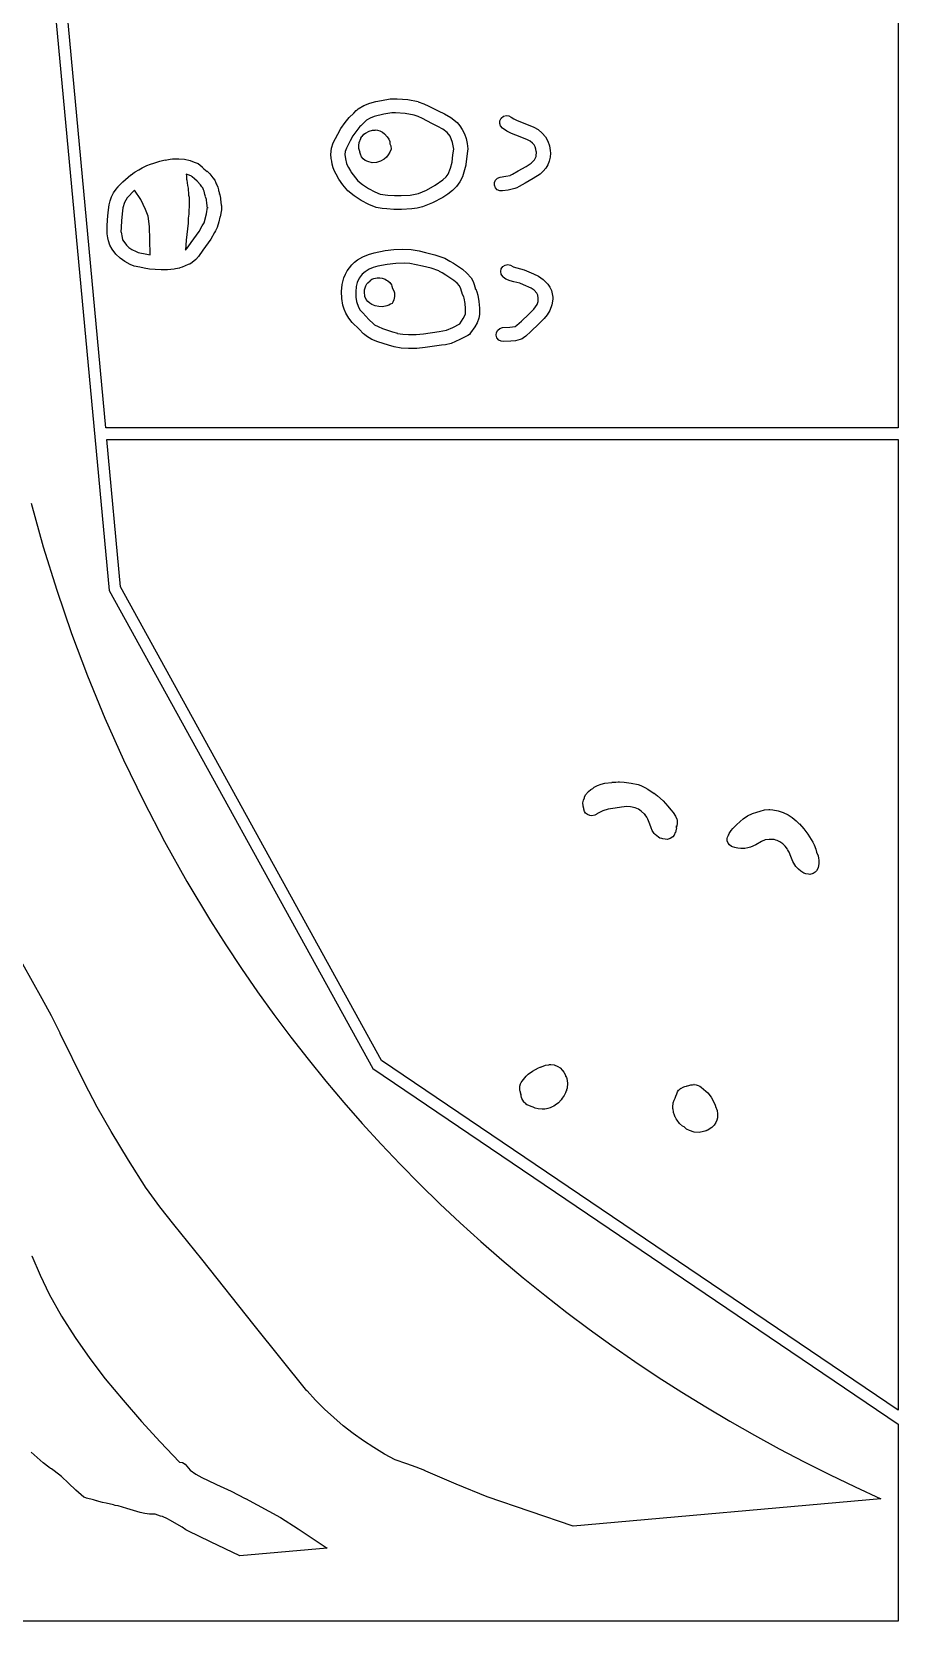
# Model space of a CAD drawing. Extents: x -67 to 553, y 0 to 8091.
# Drawn here: x 218 to 514, y 1514 to 2059 of the extents above; entities that cross this region are included whole.
import ezdxf

# ---------------------------------------------------------------- set-up
doc = ezdxf.new("R2010")
doc.units = 0

msp = doc.modelspace()

# ---------------------------------------------------------------- linework, layer by layer
at = {"layer": 'Calque_1'}
for p, q in [((514.321, 2356.37), (514.321, 1923.17)), ((221.2818, 2112.731), (244.0943, 1867.491)), ((242.934, 1923.17), (225.3449, 2112.252)), ((327.839, 2031.09), (328.701514, 2031.924601)), ((328.702, 2031.92), (329.028601, 2032.227393)), ((329.028, 2032.23), (329.384605, 2032.5339)), ((329.385, 2032.53), (331.370763, 2033.71542)), ((331.370763, 2033.71542), (333.422241, 2034.508196)), ((333.422241, 2034.508196), (335.439597, 2035.028874)), ((335.439597, 2035.028874), (337.32299, 2035.398)), ((337.323, 2035.4), (340.37139, 2035.897681)), ((340.371, 2035.9), (342.7037, 2036.008505)), ((342.704, 2036.01), (342.704, 2036.01)), ((342.705, 2036.01), (346.413632, 2035.739295)), ((346.413632, 2035.739295), (349.90658, 2034.98839)), ((349.906, 2034.98), (351.829815, 2034.283134)), ((351.829815, 2034.283134), (353.605705, 2033.466373)), ((353.605705, 2033.466373), (356.81098, 2031.80551)), ((356.811, 2031.81), (358.907195, 2030.77544)), ((323.497, 2025.8), (324.909685, 2027.788157)), ((324.909685, 2027.788157), (326.3283, 2029.55589)), ((326.328, 2029.56), (327.83898, 2031.08651)), ((329.96, 2026.42), (327.55859, 2023.245)), ((330.001617, 2026.44823), (329.9604, 2026.41591)), ((330.293885, 2026.744603), (330.001617, 2026.44823)), ((331.195, 2027.65), (330.293885, 2026.744603)), ((332.013, 2028.45), (331.194512, 2027.657812)), ((332.28, 2028.7), (332.0133, 2028.44989)), ((333.460318, 2029.364006), (332.28029, 2028.6946)), ((334.895891, 2029.899348), (333.460318, 2029.364006)), ((338.206, 2030.68), (334.895891, 2029.899348)), ((340.866, 2031.12), (338.20522, 2030.678702)), ((342.154, 2031.18), (340.8662, 2031.119014)), ((345.506805, 2030.969916), (342.15431, 2031.182188)), ((348.511, 2030.39), (345.506805, 2030.969916)), ((349.963862, 2029.857754), (348.5109, 2030.3943)), ((351.463675, 2029.159676), (349.963862, 2029.857754)), ((354.662, 2027.52), (351.463675, 2029.159676)), ((356.646827, 2026.510362), (354.6618, 2027.51851)), ((358.387655, 2025.504714), (356.646827, 2026.510362)), ((358.907195, 2030.77544), (361.12808, 2029.501934)), ((361.12808, 2029.501934), (363.241452, 2027.797416)), ((363.241452, 2027.797416), (364.185258, 2026.723507)), ((364.185258, 2026.723507), (365.01511, 2025.46982)), ((377.879934, 2027.531911), (377.947439, 2028.44956)), ((378.16144, 2026.655904), (377.879934, 2027.531911)), ((377.947439, 2028.44956), (378.376913, 2029.30039)), ((378.779, 2025.93), (378.16144, 2026.655904)), ((378.377, 2029.3), (379.206548, 2029.971535)), ((379.206548, 2029.971535), (380.20889, 2030.215695)), ((380.208, 2030.21), (380.208265, 2030.209815)), ((380.209, 2030.21), (381.008997, 2030.092088)), ((381.008997, 2030.092088), (381.74742, 2029.696286)), ((381.747, 2029.7), (382.681057, 2029.087194)), ((382.681057, 2029.087194), (383.803633, 2028.533688)), ((383.803633, 2028.533688), (386.47798, 2027.49142)), ((386.478, 2027.49), (389.487581, 2026.265776)), ((320.862998, 2020.83361), (322.4171, 2023.82048)), ((322.417, 2023.82), (323.49711, 2025.79871)), ((326.63, 2021.52), (325.33239, 2019.001739)), ((327.559, 2023.24), (326.629917, 2021.5187)), ((329.570671, 2019.904322), (329.726503, 2021.04321)), ((329.726, 2021.04), (330.313083, 2022.4084)), ((330.313, 2022.41), (330.328362, 2022.485135)), ((330.328362, 2022.485135), (330.690692, 2023.056403)), ((330.691, 2023.06), (331.360375, 2023.824767)), ((331.360375, 2023.824767), (331.92041, 2024.21808)), ((331.92, 2024.22), (333.1923, 2024.927998)), ((333.193, 2024.92), (334.255462, 2025.204509)), ((334.255462, 2025.204509), (335.12459, 2025.269805)), ((335.124, 2025.27), (335.213, 2025.27)), ((335.213, 2025.27), (335.20956, 2025.272646)), ((335.21, 2025.28), (335.987219, 2025.211659)), ((335.987219, 2025.211659), (336.849798, 2024.983541)), ((336.849798, 2024.983541), (337.69968, 2024.583625)), ((337.69968, 2024.583625), (338.43881, 2023.99989)), ((338.439, 2024), (339.315881, 2022.9319)), ((339.316, 2022.93), (339.881917, 2022.181204)), ((339.882, 2022.18), (340.177513, 2021.385156)), ((340.177513, 2021.385156), (340.247283, 2020.78988)), ((359.808855, 2024.403836), (358.387655, 2025.504714)), ((360.835, 2023.11), (359.808855, 2024.403836)), ((361.718209, 2020.968945), (360.8354, 2023.11318)), ((362.085, 2018.76), (361.718209, 2020.968945)), ((365.015, 2025.47), (365.767298, 2023.939917)), ((365.767298, 2023.939917), (366.348499, 2022.304401)), ((366.348499, 2022.304401), (366.73037, 2020.594285)), ((380.295415, 2024.904622), (378.77871, 2025.92499)), ((381.845232, 2024.125204), (380.295415, 2024.904622)), ((384.832, 2022.98), (381.845232, 2024.125204)), ((387.324192, 2021.95048), (384.8321, 2022.9799)), ((388.295964, 2021.403531), (387.324192, 2021.95048)), ((389.05, 2020.81), (388.295964, 2021.403531)), ((389.487581, 2026.265776), (390.989139, 2025.397079)), ((390.989139, 2025.397079), (392.40738, 2024.24161)), ((392.407, 2024.24), (393.511375, 2022.942171)), ((393.511375, 2022.942171), (394.353319, 2021.482046)), ((394.353319, 2021.482046), (394.916508, 2019.896599)), ((265.841, 2015.36), (267.29002, 2015.430009)), ((267.29, 2015.43), (267.94479, 2015.43)), ((267.941, 2015.43), (269.93051, 2015.276992)), ((267.945, 2015.43), (267.941296, 2015.432646)), ((320.122235, 2015.556691), (320.008789, 2016.93389)), ((320.009, 2016.93), (320.259652, 2019.013361)), ((320.307, 2014.58), (320.122235, 2015.556691)), ((320.259652, 2019.013361), (320.862998, 2020.83361)), ((324.809, 2016.9), (325.040007, 2015.37859)), ((324.951174, 2017.923759), (324.80938, 2016.89861)), ((325.33239, 2019.001739), (324.951174, 2017.923759)), ((329.650482, 2018.918217), (329.570671, 2019.904322)), ((330.019, 2017.54), (329.650482, 2018.918217)), ((329.991513, 2017.544715), (329.987148, 2017.618058)), ((329.987148, 2017.618058), (330.018722, 2017.538802)), ((330.168, 2016.96), (329.991513, 2017.544715)), ((330.572594, 2016.125532), (330.16799, 2016.95748)), ((331.127527, 2015.41947), (330.572594, 2016.125532)), ((331.826195, 2014.850543), (331.127527, 2015.41947)), ((339.122119, 2016.008315), (338.29372, 2015.28031)), ((339.680245, 2016.708764), (339.122119, 2016.008315)), ((340.26, 2017.69), (339.680245, 2016.708764)), ((340.247, 2020.79), (340.247, 2020.689697)), ((340.247, 2020.69), (340.26314, 2020.566519)), ((340.653, 2018.75), (340.260782, 2017.69691)), ((340.263, 2020.57), (340.263, 2020.53)), ((340.263, 2020.53), (340.512608, 2019.861293)), ((340.512, 2019.86), (340.642201, 2018.7433)), ((340.643, 2018.75), (340.653, 2018.75)), ((361.535, 2014.3), (361.784608, 2016.73649)), ((361.785, 2016.73), (362.085302, 2018.7511)), ((366.55, 2016.16), (366.290603, 2013.61699)), ((366.749567, 2017.205242), (366.550594, 2016.16321)), ((366.73037, 2020.594285), (366.88468, 2018.8404)), ((366.885, 2018.84), (366.749567, 2017.205242)), ((366.885, 2018.84), (366.885, 2018.84)), ((389.623792, 2020.159706), (389.04941, 2020.81039)), ((390.025129, 2019.486775), (389.623792, 2020.159706)), ((389.744, 2015.01), (390.29379, 2016.160844)), ((390.275005, 2018.748054), (390.025129, 2019.486775)), ((390.395, 2017.9), (390.275005, 2018.748054)), ((390.29379, 2016.160844), (390.395589, 2017.9039)), ((395.100132, 2015.928829), (394.798304, 2014.580039)), ((394.916508, 2019.896599), (395.18462, 2018.2228)), ((395.211, 2017.37), (395.100132, 2015.928829)), ((395.185, 2018.22), (395.209871, 2017.361111)), ((395.21, 2017.37), (395.21, 2017.37)), ((251.603, 2009.94), (252.6459, 2010.680012)), ((252.646, 2010.68), (253.0129, 2010.941487)), ((253.013, 2010.94), (254.2144, 2011.567908)), ((254.215, 2011.57), (255.405774, 2012.291074)), ((255.405774, 2012.291074), (257.0035, 2013.11919)), ((257.003, 2013.12), (258.3063, 2013.561298)), ((258.306, 2013.56), (259.3467, 2013.8902)), ((259.347, 2013.89), (261.5107, 2014.625408)), ((261.511, 2014.63), (263.2298, 2014.996395)), ((263.23, 2014.99), (263.851699, 2015.0975)), ((263.851, 2015.1), (265.04679, 2015.274096)), ((265.047, 2015.27), (265.840696, 2015.358)), ((269.93, 2015.28), (271.821324, 2014.770761)), ((270.472, 2010.14), (270.472, 2010.137354)), ((271.465, 2009.75), (270.472285, 2010.145419)), ((270.473, 2010.14), (270.561979, 2009.404592)), ((271.821324, 2014.770761), (273.18659, 2014.20511)), ((273.187, 2014.21), (273.90573, 2014.022166)), ((273.90573, 2014.022166), (274.555061, 2013.739317)), ((274.555061, 2013.739317), (275.3233, 2013.230805)), ((275.323, 2013.23), (275.959295, 2012.637284)), ((275.959295, 2012.637284), (276.003613, 2012.508614)), ((276.004, 2012.51), (276.553883, 2012.018484)), ((276.554, 2012.01), (277.66401, 2011.107216)), ((277.664, 2011.11), (278.580304, 2010.197406)), ((278.580304, 2010.197406), (279.61059, 2008.9102)), ((320.470334, 2013.557264), (320.307496, 2014.57632)), ((320.787, 2012.27), (320.470334, 2013.557264)), ((321.259, 2011.22), (320.786111, 2012.27259)), ((321.852, 2010.11), (321.259281, 2011.2185)), ((322.783, 2008.47), (321.852303, 2010.10809)), ((325.04, 2015.38), (325.334613, 2013.8323)), ((325.335, 2013.83), (325.528199, 2013.412991)), ((325.528, 2013.42), (326.057695, 2012.430909)), ((326.058, 2012.43), (326.872386, 2010.9954)), ((326.872, 2010.99), (329.24351, 2007.8812)), ((332.662, 2014.43), (331.826195, 2014.850543)), ((334.189643, 2014.074216), (332.6618, 2014.430398)), ((335.662355, 2014.137442), (334.189643, 2014.074216)), ((337.04284, 2014.559547), (335.662355, 2014.137442)), ((338.294, 2015.28), (337.04284, 2014.559547)), ((359.464003, 2009.19819), (360.2298, 2010.15108)), ((360.23, 2010.16), (360.961202, 2012.15472)), ((360.961, 2012.15), (361.535092, 2014.2977)), ((365.569, 2010.81), (365.062121, 2009.180652)), ((366.213, 2013.21), (365.569084, 2010.8055)), ((366.291, 2013.62), (366.213001, 2013.212807)), ((381.569, 2009.78), (382.247999, 2010.140203)), ((382.248, 2010.14), (384.2107, 2011.22519)), ((384.21, 2011.23), (386.92758, 2012.7668)), ((386.928, 2012.76), (388.674436, 2013.926643)), ((388.674436, 2013.926643), (389.7439, 2015.00329)), ((391.689769, 2010.179678), (389.34942, 2008.61709)), ((392.732912, 2011.119551), (391.689769, 2010.179678)), ((393.654, 2012.22), (392.732912, 2011.119551)), ((394.313576, 2013.340409), (393.65401, 2012.22672)), ((394.798304, 2014.580039), (394.313576, 2013.340409)), ((245.573158, 2003.683497), (246.4451, 2004.9702)), ((246.445, 2004.97), (247.0269, 2005.6413)), ((247.027, 2005.64), (247.049013, 2005.694001)), ((247.049013, 2005.694001), (247.105012, 2005.755993)), ((247.105, 2005.76), (247.281199, 2005.956797)), ((247.282, 2005.96), (247.314999, 2005.975081)), ((247.315, 2005.97), (248.3677, 2007.09609)), ((248.367, 2007.1), (248.783501, 2007.510792)), ((248.784, 2007.51), (251.5476, 2009.90209)), ((252.733, 2004.62), (250.2169, 2002.01341)), ((251.547, 2009.9), (251.580999, 2009.927014)), ((251.580999, 2009.927014), (251.603012, 2009.939979)), ((252.778, 2004.66), (252.733, 2004.619995)), ((252.778, 2004.66), (252.778, 2004.66)), ((254.893477, 2001.497527), (252.77861, 2004.66148)), ((270.562, 2009.41), (270.633014, 2008.39252)), ((270.633, 2008.39), (270.683985, 2008.103695)), ((270.684, 2008.1), (270.860715, 2007.169806)), ((270.861, 2007.17), (270.889998, 2006.272402)), ((270.89, 2006.27), (271.11479, 2005.291281)), ((271.115, 2005.3), (271.258219, 2003.04581)), ((272.311, 2009.44), (271.464996, 2009.752076)), ((272.541, 2009.2), (272.310601, 2009.437199)), ((273.278, 2008.53), (272.541613, 2009.195109)), ((274.282, 2007.73), (273.27791, 2008.529914)), ((275.428, 2006.49), (274.2813, 2007.73328)), ((275.867, 2005.81), (275.428295, 2006.491698)), ((276.14, 2005.45), (275.867585, 2005.805017)), ((276.407, 2004.8), (276.139903, 2005.449498)), ((276.662, 2004.29), (276.406704, 2004.805302)), ((279.61, 2008.91), (279.633019, 2008.872985)), ((279.633, 2008.87), (280.24379, 2008.030214)), ((280.244, 2008.03), (280.675151, 2007.157205)), ((280.675151, 2007.157205), (280.774198, 2006.78)), ((280.774, 2006.78), (280.971385, 2006.497736)), ((280.971385, 2006.497736), (281.327402, 2005.6679)), ((281.328, 2005.67), (281.580607, 2004.746545)), ((281.580607, 2004.746545), (281.594197, 2004.36669)), ((324.166764, 2006.467639), (322.78302, 2008.4774)), ((325.882, 2004.46), (324.166764, 2006.467639)), ((329.243, 2007.88), (330.811044, 2006.610595)), ((330.811044, 2006.610595), (332.88459, 2005.274855)), ((332.88459, 2005.274855), (335.066661, 2004.10029)), ((350.017, 2003.55), (352.818832, 2004.686149)), ((352.818832, 2004.686149), (355.789325, 2006.322439)), ((355.789325, 2006.322439), (358.426856, 2008.222779)), ((358.426856, 2008.222779), (359.464003, 2009.19819)), ((361.637966, 2004.530354), (360.066418, 2003.250048)), ((363.047256, 2005.956462), (361.637966, 2004.530354)), ((364.246, 2007.53), (363.047256, 2005.956462)), ((365.062121, 2009.180652), (364.24661, 2007.53113)), ((376.024, 2006.33), (376.042821, 2007.282926)), ((376.376997, 2005.447083), (376.0245, 2006.3327)), ((376.042821, 2007.282926), (376.412732, 2008.125417)), ((377.019434, 2004.788292), (376.376997, 2005.447083)), ((376.412732, 2008.125417), (377.071577, 2008.767701)), ((377.862029, 2004.41853), (377.019434, 2004.788292)), ((377.071577, 2008.767701), (377.9572, 2009.12)), ((377.957, 2009.12), (379.924967, 2009.42773)), ((380.698697, 2004.663392), (378.81503, 2004.398184)), ((379.924967, 2009.42773), (381.4374, 2009.728197)), ((383.007, 2005.18), (380.698697, 2004.663392)), ((381.438, 2009.73), (381.568783, 2009.785007)), ((383.755, 2005.51), (383.007183, 2005.179218)), ((384.533, 2005.92), (383.754306, 2005.507092)), ((386.556, 2007.04), (384.53281, 2005.92132)), ((389.349, 2008.62), (386.55638, 2007.0402)), ((243.734764, 1996.984068), (244.097863, 1999.642066)), ((244.097863, 1999.642066), (244.43254, 2001.000691)), ((244.43254, 2001.000691), (244.913305, 2002.354081)), ((244.913305, 2002.354081), (245.573158, 2003.683497)), ((249.355331, 2000.471157), (248.833675, 1998.617169)), ((250.217, 2002.01), (249.355331, 2000.471157)), ((256.569, 1998.02), (254.893477, 2001.497527)), ((271.258, 2003.04), (271.32282, 2002.917058)), ((271.32282, 2002.917058), (271.45739, 2002.210612)), ((271.536, 2000.36), (271.395903, 1996.38811)), ((271.458, 2002.21), (271.535999, 2001.13619)), ((271.536, 2001.14), (271.536, 2000.362814)), ((276.898, 2003.18), (276.661807, 2004.28688)), ((277.029, 2002.83), (276.898296, 2003.184012)), ((277.116, 2002.43), (277.029005, 2002.827906)), ((277.407, 2001.42), (277.116012, 2002.42557)), ((277.407, 2001.09), (277.407, 2001.427423)), ((277.6, 2000.43), (277.407278, 2001.090981)), ((277.701, 1999.22), (277.599718, 2000.42301)), ((277.731212, 1998.47263), (277.701288, 1999.223887)), ((281.594, 2004.37), (281.610933, 2004.328011)), ((281.611, 2004.33), (281.794488, 2003.7925)), ((281.794, 2003.79), (281.911786, 2003.542069)), ((281.825, 2003.41), (281.813094, 2003.392008)), ((281.813094, 2003.392008), (281.847093, 2003.308003)), ((281.847, 2003.36), (281.821071, 2003.410985)), ((281.821071, 2003.410985), (281.825, 2003.41)), ((281.847093, 2003.308003), (281.847, 2003.36)), ((281.847, 2003.36), (281.847, 2003.36)), ((281.847, 2003.36), (281.847, 2003.36)), ((281.911786, 2003.542069), (281.94849, 2003.008686)), ((281.949, 2003.01), (282.178923, 2001.93921)), ((282.179, 2001.94), (282.179, 2001.86)), ((282.179, 2001.86), (282.287585, 2001.525594)), ((282.287, 2001.53), (282.484908, 1999.47842)), ((282.485, 1999.48), (282.552317, 1999.416609)), ((282.552317, 1999.416609), (282.615704, 1998.746179)), ((327.981112, 2002.675212), (325.88142, 2004.45229)), ((330.417739, 2001.066341), (327.981112, 2002.675212)), ((332.991351, 1999.722372), (330.417739, 2001.066341)), ((335.502, 1998.74), (332.991351, 1999.722372)), ((335.066661, 2004.10029), (336.96028, 2003.31441)), ((336.961, 2003.32), (339.59392, 2002.983001)), ((339.594, 2002.98), (341.850378, 2002.77558)), ((341.850378, 2002.77558), (344.10638, 2002.783706)), ((344.106, 2002.78), (347.199394, 2002.969732)), ((347.199394, 2002.969732), (350.01678, 2003.549989)), ((354.861109, 2000.267672), (351.4649, 1998.9786)), ((358.3809, 2002.113917), (354.861109, 2000.267672)), ((360.066418, 2003.250048), (358.3809, 2002.113917)), ((378.815, 2004.4), (377.862029, 2004.41853)), ((243.367025, 1992.343135), (243.5608, 1994.53628)), ((243.56, 1994.53), (243.734764, 1996.984068)), ((248.345, 1994.19), (248.169387, 1992.009969)), ((248.535631, 1996.503124), (248.3448, 1994.18411)), ((248.833675, 1998.617169), (248.535631, 1996.503124)), ((257.471, 1995.72), (256.568703, 1998.01909)), ((257.736832, 1994.084307), (257.4707, 1995.71731)), ((257.891176, 1992.043543), (257.736832, 1994.084307)), ((271.208, 1995.05), (271.113931, 1993.38243)), ((271.395, 1996.39), (271.207993, 1995.04949)), ((276.602, 1993.49), (277.392706, 1996.5017)), ((277.393, 1996.51), (277.823503, 1998.8137)), ((277.814, 1998.81), (277.731212, 1998.47263)), ((277.824, 1998.81), (277.813, 1998.81)), ((281.661322, 1993.751158), (281.118414, 1991.8847)), ((282.048, 1995.36), (281.661322, 1993.751158)), ((282.088, 1995.54), (282.047995, 1995.36482)), ((282.541, 1997.97), (282.088298, 1995.54229)), ((282.626, 1998.76), (282.540989, 1997.968791)), ((282.616, 1998.74), (282.626054, 1998.754023)), ((337.559448, 1998.327317), (335.5023, 1998.744591)), ((339.159, 1998.2), (337.559448, 1998.327317)), ((341.643166, 1997.995053), (339.159, 1998.204497)), ((344.215, 1997.99), (341.643166, 1997.995053)), ((347.767595, 1998.206591), (344.21479, 1997.987814)), ((349.601383, 1998.498197), (347.767595, 1998.206591)), ((351.465, 1998.98), (349.601383, 1998.498197)), ((243.381, 1989.75), (243.367025, 1992.343135)), ((243.623826, 1988.312841), (243.3805, 1989.74491)), ((243.891, 1987.25), (243.623826, 1988.312841)), ((248.169387, 1992.009969), (248.154799, 1990.22491)), ((248.155, 1990.22), (248.543098, 1988.42779)), ((248.543, 1988.43), (248.720202, 1987.682791)), ((258.034, 1987.77), (257.891176, 1992.043543)), ((270.93, 1991.38), (270.439119, 1987.5549)), ((271.113931, 1993.38243), (270.929394, 1991.37952)), ((272.192, 1986.71), (274.87191, 1990.53309)), ((274.872, 1990.54), (275.9887, 1992.47728)), ((275.988, 1992.47), (276.601885, 1993.48962)), ((280.147, 1990.09), (278.8856, 1987.9159)), ((280.552376, 1990.70423), (280.147398, 1990.0902)), ((281.119, 1991.89), (280.552376, 1990.70423)), ((244.295, 1985.82), (243.890799, 1987.24629)), ((245.073, 1984.45), (244.294801, 1985.8225)), ((246.385676, 1982.712508), (245.07321, 1984.4548)), ((247.845542, 1981.311204), (246.385676, 1982.712508)), ((248.72, 1987.68), (249.104997, 1987.055796)), ((249.105, 1987.06), (249.989362, 1985.814121)), ((249.989362, 1985.814121), (250.840199, 1984.959243)), ((250.840199, 1984.959243), (251.873508, 1984.290323)), ((251.873508, 1984.290323), (253.30529, 1983.60232)), ((253.306, 1983.6), (254.0589, 1983.242892)), ((254.058, 1983.24), (257.0563, 1982.673104)), ((258.169, 1982.44), (258.0347, 1987.77659)), ((270.439, 1987.55), (270.20278, 1984.1368)), ((270.203, 1984.14), (271.166131, 1985.260574)), ((271.166131, 1985.260574), (272.19211, 1986.71341)), ((276.173, 1984.04), (274.719758, 1981.945525)), ((278.886, 1987.91), (276.1735, 1984.03891)), ((332.936501, 1982.645178), (334.879419, 1983.230301)), ((334.879419, 1983.230301), (338.62689, 1983.93621)), ((338.626, 1983.93), (341.623729, 1984.27626)), ((341.623729, 1984.27626), (344.669, 1984.407493)), ((344.669, 1984.41), (344.673, 1984.41)), ((344.673, 1984.41), (347.4729, 1984.303003)), ((347.473, 1984.31), (350.248, 1983.811288)), ((350.248, 1983.81), (352.44579, 1983.320707)), ((352.446, 1983.32), (355.674561, 1982.537446)), ((249.485691, 1980.172998), (247.845542, 1981.311204)), ((251.339, 1979.22), (249.485691, 1980.172998)), ((252.701, 1978.63), (251.3394, 1979.2124)), ((254.578725, 1978.220348), (252.7008, 1978.63659)), ((256.098, 1977.97), (254.578725, 1978.220348)), ((257.866837, 1977.611987), (256.0983, 1977.963208)), ((257.057, 1982.68), (258.169, 1982.438198)), ((259.878, 1977.48), (257.866837, 1977.611987)), ((258.169, 1982.44), (258.169, 1982.44)), ((259.913, 1977.48), (259.878, 1977.48)), ((259.878, 1977.48), (259.878, 1977.48)), ((261.948, 1977.38), (259.913, 1977.486495)), ((262.814, 1977.38), (261.947901, 1977.38)), ((264.066, 1977.39), (262.8139, 1977.379946)), ((265.178, 1977.48), (264.06589, 1977.388983)), ((266.392, 1977.61), (265.17762, 1977.481915)), ((266.87, 1977.69), (266.392004, 1977.610995)), ((268.184, 1977.97), (266.8704, 1977.683695)), ((268.275, 1978.03), (268.18401, 1977.972003)), ((269.057, 1978.22), (268.275078, 1978.02831)), ((271.205, 1979.15), (269.0568, 1978.220388)), ((271.676911, 1979.348897), (271.20551, 1979.151319)), ((272.503, 1979.82), (271.676911, 1979.348897)), ((273.735585, 1980.83935), (272.50241, 1979.81649)), ((274.719758, 1981.945525), (273.735585, 1980.83935)), ((325.629493, 1977.005125), (327.1674, 1979.07929)), ((327.168, 1979.07), (328.128276, 1979.997964)), ((328.128276, 1979.997964), (329.132804, 1980.743945)), ((329.132804, 1980.743945), (331.0148, 1981.81399)), ((331.015, 1981.82), (332.936501, 1982.645178)), ((333.2, 1977.54), (331.791653, 1976.689705)), ((334.549323, 1978.117289), (333.20011, 1977.54731)), ((336.056343, 1978.564999), (334.549323, 1978.117289)), ((339.331, 1979.19), (336.056343, 1978.564999)), ((342.260666, 1979.51609), (339.3307, 1979.186694)), ((345.167, 1979.61), (342.260666, 1979.51609)), ((347.085, 1979.52), (345.16672, 1979.608979)), ((345.167, 1979.61), (345.167, 1979.609921)), ((349.239, 1979.11), (347.08458, 1979.516717)), ((351.415, 1978.63), (349.23952, 1979.11469)), ((354.362887, 1977.91433), (351.41481, 1978.63089)), ((357.015, 1976.97), (354.362887, 1977.91433)), ((355.674561, 1982.537446), (359.00369, 1981.3397)), ((359.004, 1981.34), (360.809539, 1980.365)), ((360.809539, 1980.365), (362.01681, 1979.59701)), ((362.017, 1979.59), (365.062694, 1977.581966)), ((365.062694, 1977.581966), (366.635368, 1976.241653)), ((378.203076, 1976.762435), (378.372989, 1977.66671)), ((378.372989, 1977.66671), (378.89504, 1978.4641)), ((378.895, 1978.46), (379.68543, 1978.992179)), ((379.68543, 1978.992179), (380.58738, 1979.17358)), ((380.588, 1979.17), (380.592, 1979.17)), ((380.592, 1979.17), (381.496325, 1978.998623)), ((381.496325, 1978.998623), (382.29369, 1978.478115)), ((382.293, 1978.48), (382.448998, 1978.342999)), ((382.449, 1978.34), (386.18679, 1977.347893)), ((386.187, 1977.35), (387.76981, 1976.706111)), ((323.690015, 1969.95905), (323.935744, 1972.331712)), ((323.935744, 1972.331712), (324.489598, 1974.5648)), ((324.489, 1974.57), (324.993749, 1975.825554)), ((324.993749, 1975.825554), (325.629493, 1977.005125)), ((329.048, 1973.05), (328.735088, 1971.591957)), ((329.756867, 1974.488854), (329.04761, 1973.04812)), ((330.756, 1975.88), (329.756867, 1974.488854)), ((331.791653, 1976.689705), (330.75621, 1975.87908)), ((331.592766, 1970.499196), (332.0295, 1971.88231)), ((332.029, 1971.88), (332.39899, 1972.532151)), ((332.39899, 1972.532151), (332.685298, 1972.861285)), ((332.686, 1972.86), (333.43268, 1973.632106)), ((333.432, 1973.64), (334.108131, 1974.097785)), ((334.108131, 1974.097785), (334.729132, 1974.361085)), ((334.729132, 1974.361085), (335.90791, 1974.567602)), ((335.908, 1974.56), (336.809196, 1974.617997)), ((336.809, 1974.62), (336.809, 1974.620212)), ((336.809, 1974.62), (337.62955, 1974.511534)), ((337.62955, 1974.511534), (338.58361, 1974.127479)), ((338.583, 1974.13), (339.077982, 1973.829222)), ((339.078, 1973.83), (339.116021, 1973.809098)), ((339.116, 1973.81), (339.481468, 1973.629263)), ((339.481468, 1973.629263), (340.21309, 1973.003392)), ((340.214, 1973), (340.744975, 1972.246954)), ((340.744975, 1972.246954), (340.938984, 1971.7132)), ((357.273594, 1976.796856), (357.01509, 1976.96891)), ((358.163437, 1976.274406), (357.273594, 1976.796856)), ((359.447, 1975.54), (358.163437, 1976.274406)), ((362.158769, 1973.694836), (359.4466, 1975.53659)), ((363.287515, 1972.756292), (362.158769, 1973.694836)), ((364.098, 1971.85), (363.287515, 1972.756292)), ((364.498731, 1970.815059), (364.09791, 1971.85571)), ((366.635368, 1976.241653), (368.04298, 1974.58409)), ((368.043, 1974.59), (368.7281, 1973.393209)), ((368.7281, 1973.393209), (369.148969, 1972.304435)), ((369.148969, 1972.304435), (369.61812, 1970.71322)), ((378.384634, 1975.860468), (378.203076, 1976.762435)), ((378.917, 1975.07), (378.384634, 1975.860468)), ((378.984054, 1974.884662), (378.85566, 1975.076693)), ((378.85566, 1975.076693), (378.91759, 1975.06281)), ((379.995, 1974.16), (378.984054, 1974.884662)), ((381.412871, 1973.578377), (379.99491, 1974.16409)), ((382.708121, 1973.227102), (381.412871, 1973.578377)), ((384.697, 1972.79), (382.708121, 1973.227102)), ((385.968, 1972.26), (384.69681, 1972.790701)), ((388.652841, 1971.051421), (385.96789, 1972.2593)), ((387.77, 1976.71), (389.462561, 1975.995113)), ((389.462561, 1975.995113), (391.142096, 1975.13059)), ((391.142096, 1975.13059), (392.766883, 1973.993822)), ((392.766883, 1973.993822), (394.2952, 1972.4622)), ((394.295, 1972.46), (395.032831, 1971.393855)), ((323.758927, 1967.570563), (323.690015, 1969.95905)), ((324.149, 1965.29), (323.758927, 1967.570563)), ((328.735088, 1971.591957), (328.581067, 1969.778638)), ((328.581067, 1969.778638), (328.600188, 1967.955227)), ((328.600188, 1967.955227), (328.8067, 1966.46691)), ((328.806, 1966.47), (329.51958, 1964.56011)), ((331.536, 1969.5), (331.592766, 1970.499196)), ((331.626, 1968.59), (331.536015, 1969.495403)), ((331.713, 1968.21), (331.626005, 1968.596)), ((332.105804, 1967.206565), (331.7128, 1968.20539)), ((332.680413, 1966.444601), (332.105804, 1967.206565)), ((333.347265, 1965.881684), (332.680413, 1966.444601)), ((340.939, 1971.71), (341.018005, 1971.428907)), ((341.018, 1971.43), (341.060016, 1971.286887)), ((341.06, 1971.29), (341.192292, 1970.911223)), ((341.192, 1970.91), (341.593505, 1970.158082)), ((341.612, 1967.03), (341.299786, 1966.265463)), ((341.593, 1970.16), (341.834429, 1969.470281)), ((341.834593, 1968.182153), (341.612023, 1967.03622)), ((341.834429, 1969.470281), (341.85708, 1968.7399)), ((341.857, 1968.74), (341.834593, 1968.182153)), ((365.165, 1968.92), (364.498731, 1970.815059)), ((365.549, 1968.13), (365.165011, 1968.914991)), ((365.656, 1967.59), (365.549003, 1968.13049)), ((365.998741, 1965.774429), (365.655891, 1967.5952)), ((369.618, 1970.71), (369.606475, 1970.785016)), ((369.606475, 1970.785016), (369.68993, 1970.674017)), ((369.68993, 1970.674017), (370.0489, 1969.855794)), ((370.049, 1969.86), (370.343084, 1968.63271)), ((370.343, 1968.63), (370.750345, 1966.459067)), ((370.750345, 1966.459067), (370.954293, 1964.18741)), ((389.66411, 1970.349074), (388.652841, 1971.051421)), ((390.595, 1969.4), (389.66411, 1970.349074)), ((390.928282, 1968.662722), (390.594801, 1969.40051)), ((390.71, 1965.47), (390.999319, 1966.484639)), ((391.0676, 1967.619822), (390.928282, 1968.662722)), ((390.999319, 1966.484639), (391.0676, 1967.619822)), ((395.032831, 1971.393855), (395.550441, 1970.271148)), ((395.550441, 1970.271148), (395.866528, 1969.111918)), ((396, 1967.35), (395.724324, 1965.336051)), ((395.866528, 1969.111918), (395.99979, 1967.93621)), ((396, 1967.94), (396, 1967.352388)), ((324.60799, 1963.835474), (324.1485, 1965.289)), ((325.179, 1962.5), (324.60799, 1963.835474)), ((326.184388, 1960.784912), (325.17961, 1962.50028)), ((329.52, 1964.56), (330.116305, 1963.585005)), ((330.116305, 1963.585005), (330.955466, 1962.562104)), ((330.955466, 1962.562104), (333.0702, 1960.3794)), ((334.017, 1965.48), (333.347265, 1965.881684)), ((335.255812, 1964.984497), (334.01671, 1965.485911)), ((336.416, 1964.75), (335.255812, 1964.984497)), ((337.75536, 1964.706226), (336.41598, 1964.747987)), ((339.204, 1964.98), (337.75536, 1964.706226)), ((339.505, 1965.09), (339.204301, 1964.979404)), ((339.911, 1965.26), (339.504812, 1965.085296)), ((340.486, 1965.58), (339.911299, 1965.263691)), ((340.98803, 1965.864943), (340.48548, 1965.5759)), ((341.299786, 1966.265463), (340.98803, 1965.864943)), ((365.333484, 1960.656514), (366.0835, 1962.13157)), ((366.155, 1964.06), (365.998741, 1965.774429)), ((366.083, 1962.13), (366.133985, 1962.931501)), ((366.134, 1962.93), (366.15596, 1964.05501)), ((366.156, 1964.06), (366.156, 1964.06)), ((370.931429, 1962.074888), (370.717996, 1960.84298)), ((370.919, 1962.6), (370.931429, 1962.074888)), ((370.954, 1963.4), (370.919022, 1962.598525)), ((370.954, 1964.19), (370.954, 1963.40448)), ((385.305, 1959.77), (387.83449, 1962.19779)), ((387.835, 1962.2), (389.482, 1963.89809)), ((389.482, 1963.9), (390.7108, 1965.473)), ((394.128092, 1961.927524), (393.0317, 1960.66449)), ((395.075, 1963.47), (394.128092, 1961.927524)), ((395.724324, 1965.336051), (395.074991, 1963.47121)), ((327.349434, 1959.33006), (326.184388, 1960.784912)), ((329.664, 1956.99), (327.349434, 1959.33006)), ((331.259, 1955.43), (329.6637, 1956.9922)), ((333.07, 1960.38), (334.59342, 1958.8881)), ((334.593, 1958.89), (334.957886, 1958.533395)), ((334.958, 1958.53), (336.198885, 1957.875822)), ((336.198885, 1957.875822), (337.757952, 1957.244598)), ((337.757952, 1957.244598), (341.12609, 1956.13791)), ((341.126, 1956.14), (342.8323, 1955.591202)), ((342.833, 1955.59), (344.698194, 1955.27418)), ((351.795825, 1955.461615), (357.075, 1956.23148)), ((357.075, 1956.23), (359.5788, 1956.642908)), ((359.579, 1956.65), (361.796321, 1957.632784)), ((361.796321, 1957.632784), (364.18801, 1958.8318)), ((364.188, 1958.83), (365.333484, 1960.656514)), ((367.893, 1955.71), (367.453461, 1955.186843)), ((369.296424, 1957.816484), (367.89329, 1955.71111)), ((370.080047, 1959.222594), (369.296424, 1957.816484)), ((370.718, 1960.84), (370.080047, 1959.222594)), ((376.63, 1954.91), (376.720851, 1955.858596)), ((376.720851, 1955.858596), (377.153372, 1956.670559)), ((377.153372, 1956.670559), (377.858784, 1957.261119)), ((377.858784, 1957.261119), (378.76831, 1957.54551)), ((378.769, 1957.55), (381.372658, 1957.714332)), ((381.372658, 1957.714332), (383.17338, 1957.929306)), ((383.173, 1957.93), (383.69489, 1958.341294)), ((383.695, 1958.34), (385.30528, 1959.77139)), ((388.566, 1956.25), (386.76501, 1954.6516)), ((391.238, 1958.81), (388.56579, 1956.24429)), ((393.032, 1960.67), (391.23842, 1958.81792)), ((331.530437, 1955.133856), (331.258499, 1955.42881)), ((332.231, 1954.57), (331.530437, 1955.133856)), ((334.1114, 1953.517172), (332.23102, 1954.56879)), ((336.079714, 1952.701036), (334.1114, 1953.517172)), ((339.737, 1951.54), (336.079714, 1952.701036)), ((341.731, 1950.92), (339.73729, 1951.546294)), ((344.14048, 1950.495875), (341.73141, 1950.912794)), ((346.589, 1950.35), (344.14048, 1950.495875)), ((344.698194, 1955.27418), (346.59299, 1955.154417)), ((349.479583, 1950.440523), (346.5886, 1950.34912)), ((346.593, 1955.15), (349.189341, 1955.23306)), ((349.189341, 1955.23306), (351.795825, 1955.461615)), ((352.320824, 1950.688767), (349.479583, 1950.440523)), ((357.883, 1951.5), (352.320824, 1950.688767)), ((359.294646, 1951.672983), (357.88341, 1951.506084)), ((361.247, 1952.15), (359.294646, 1951.672983)), ((364.237242, 1953.47524), (361.24711, 1952.14401)), ((366.885, 1954.81), (364.237242, 1953.47524)), ((367.453461, 1955.186843), (366.8843, 1954.808804)), ((376.91445, 1953.998688), (376.63001, 1954.90839)), ((377.505134, 1953.293193), (376.91445, 1953.998688)), ((378.317253, 1952.8607), (377.505134, 1953.293193)), ((379.266, 1952.77), (378.317253, 1952.8607)), ((381.707816, 1952.849889), (379.2661, 1952.7773)), ((383.223418, 1953.003831), (381.707816, 1952.849889)), ((384.89, 1953.43), (383.223418, 1953.003831)), ((385.542849, 1953.726142), (384.88971, 1953.4276)), ((385.946, 1954.01), (385.542849, 1953.726142)), ((386.765, 1954.65), (385.946486, 1954.009815)), ((514.321, 1923.17), (242.934, 1923.17)), ((243.30561, 1919.1673), (514.321, 1919.17)), ((248.0009, 1868.693), (243.30561, 1919.1673)), ((514.321, 1919.17), (514.321, 1586.55)), ((217.374335, 1897.423353), (221.537643, 1882.405399)), ((221.537643, 1882.405399), (226.147871, 1867.515488)), ((337.415, 1706.422), (248.0009, 1868.693)), ((226.147871, 1867.515488), (231.202393, 1852.763795)), ((244.0943, 1867.491), (334.3735, 1703.647)), ((231.202393, 1852.763795), (236.698579, 1838.160499)), ((236.698579, 1838.160499), (242.633803, 1823.715777)), ((242.633803, 1823.715777), (249.005436, 1809.439808)), ((249.005436, 1809.439808), (255.81085, 1795.342768)), ((407.276, 1797.4), (408.275912, 1798.59787)), ((408.275, 1798.6), (409.094096, 1799.223702)), ((408.275, 1798.6), (408.275, 1798.6)), ((409.095, 1799.22), (409.70579, 1799.622616)), ((409.705, 1799.62), (410.243506, 1800.026691)), ((410.244, 1800.03), (411.32141, 1800.62219)), ((411.321, 1800.62), (412.587907, 1801.092854)), ((412.587907, 1801.092854), (413.852365, 1801.395221)), ((413.852365, 1801.395221), (416.23748, 1801.71241)), ((416.238, 1801.72), (417.57541, 1801.828003)), ((417.575, 1801.82), (418.364092, 1801.877997)), ((418.364, 1801.88), (418.646707, 1801.900108)), ((418.647, 1801.9), (418.924997, 1801.911113)), ((418.925, 1801.91), (418.925, 1801.910185)), ((418.926, 1801.91), (420.43809, 1801.8093)), ((420.438, 1801.81), (422.9241, 1801.476705)), ((422.924, 1801.48), (425.29958, 1800.939907)), ((425.3, 1800.94), (426.205403, 1800.650705)), ((426.205, 1800.65), (427.537301, 1799.980409)), ((427.537301, 1799.980409), (428.55881, 1799.356)), ((428.559, 1799.35), (430.77078, 1797.9434)), ((430.771, 1797.95), (431.9073, 1797.143286)), ((255.81085, 1795.342768), (263.047418, 1781.434835)), ((406.284406, 1794.648033), (406.519389, 1795.58307)), ((406.413, 1793.61), (406.284406, 1794.648033)), ((406.611, 1792.71), (406.412113, 1793.603999)), ((406.519, 1795.58), (406.837399, 1796.454315)), ((406.646, 1792.47), (406.610996, 1792.712305)), ((406.885995, 1791.676624), (406.64669, 1792.4757)), ((406.837, 1796.46), (406.854281, 1796.609906)), ((406.854281, 1796.609906), (407.275202, 1797.403106)), ((414.959306, 1792.466118), (413.13092, 1791.979014)), ((417.343, 1792.89), (414.959306, 1792.466118)), ((419.508, 1793.24), (417.34318, 1792.888607)), ((421.409, 1793.42), (419.50731, 1793.240586)), ((422.686, 1793.27), (421.4096, 1793.417796)), ((424.188, 1792.93), (422.68631, 1793.270095)), ((425.349352, 1792.50829), (424.1872, 1792.93042)), ((426.339, 1791.87), (425.349352, 1792.50829)), ((431.907, 1797.14), (433.848706, 1795.375096)), ((433.848706, 1795.375096), (435.42781, 1793.59811)), ((435.428, 1793.6), (436.50538, 1792.24711)), ((436.506, 1792.25), (437.271317, 1791.350399)), ((467.052486, 1791.888461), (468.54408, 1792.240012)), ((468.545, 1792.24), (470.02651, 1792.35729)), ((470.026, 1792.35), (470.026, 1792.35)), ((470.026, 1792.35), (470.389, 1792.35)), ((470.389, 1792.35), (470.389, 1792.350212)), ((470.39, 1792.35), (471.44529, 1792.285997)), ((471.445, 1792.29), (473.226789, 1791.972969)), ((407.249527, 1791.161867), (406.885995, 1791.676624)), ((407.902, 1790.65), (407.249527, 1791.161867)), ((408.692755, 1790.321988), (407.9013, 1790.644596)), ((409.398887, 1790.258331), (408.692755, 1790.321988)), ((410.406, 1790.49), (409.398887, 1790.258331)), ((411.131, 1790.86), (410.406519, 1790.48842)), ((411.628, 1791.2), (411.130901, 1790.868186)), ((413.131, 1791.98), (411.6282, 1791.196093)), ((427.47, 1790.86), (426.3393, 1791.86968)), ((427.711, 1790.61), (427.4697, 1790.865799)), ((427.743993, 1790.576001), (427.711, 1790.611005)), ((427.711, 1790.61), (427.743993, 1790.576001)), ((428.272, 1789.77), (427.711798, 1790.60931)), ((428.556, 1789.11), (428.271309, 1789.76569)), ((428.272, 1789.77), (428.282, 1789.77)), ((428.282, 1789.77), (428.272, 1789.77)), ((429.21, 1787.33), (428.556295, 1789.1149)), ((429.72, 1786.08), (429.20991, 1787.32799)), ((437.271317, 1791.350399), (438.10331, 1790.0842)), ((438.103, 1790.08), (438.4772, 1789.0636)), ((438.43, 1786.76), (438.274002, 1786.236602)), ((438.455, 1786.61), (438.430129, 1786.768591)), ((438.67, 1787.83), (438.455582, 1786.60112)), ((438.477, 1789.06), (438.584434, 1788.89122)), ((438.584434, 1788.89122), (438.670199, 1787.83009)), ((438.67, 1787.83), (438.67, 1787.83)), ((457.745, 1785.91), (458.952377, 1787.165495)), ((458.952377, 1787.165495), (460.15368, 1788.24889)), ((460.153, 1788.25), (461.202357, 1789.194507)), ((461.202357, 1789.194507), (462.68101, 1790.25609)), ((462.681, 1790.25), (464.463368, 1791.046901)), ((464.463368, 1791.046901), (465.9051, 1791.49489)), ((465.905, 1791.5), (467.052486, 1791.888461)), ((473.226789, 1791.972969), (474.956462, 1791.401479)), ((474.956462, 1791.401479), (476.58483, 1790.609452)), ((476.58483, 1790.609452), (478.0627, 1789.63081)), ((478.063, 1789.63), (479.341234, 1788.562453)), ((479.341234, 1788.562453), (480.4856, 1787.4347)), ((480.485, 1787.44), (481.996379, 1785.797172)), ((263.047418, 1781.434835), (270.71251, 1767.726186)), ((429.72, 1786.08), (429.72, 1786.08)), ((430.041, 1785.21), (429.720087, 1786.081298)), ((430.696652, 1784.197722), (430.0412, 1785.20501)), ((431.083, 1783.85), (430.696652, 1784.197722)), ((432.193, 1782.92), (431.08249, 1783.846993)), ((432.193, 1782.92), (432.193, 1782.92)), ((432.746, 1782.62), (432.193604, 1782.921201)), ((433.279064, 1782.444788), (432.746108, 1782.627297)), ((433.327, 1782.45), (433.279064, 1782.444788)), ((433.763, 1782.33), (433.326888, 1782.441601)), ((434.495, 1782.2), (433.762211, 1782.334884)), ((435.157797, 1782.148259), (434.4954, 1782.199518)), ((436.239, 1782.46), (435.157797, 1782.148259)), ((437.111026, 1783.045326), (436.23871, 1782.46099)), ((437.625237, 1783.660063), (437.111026, 1783.045326)), ((437.974, 1784.48), (437.625237, 1783.660063)), ((438.018858, 1784.509025), (437.974001, 1784.476693)), ((438.223, 1785.12), (438.018858, 1784.509025)), ((438.223, 1785.12), (438.223, 1785.12)), ((438.354005, 1786.088909), (438.223014, 1785.1214)), ((438.274, 1786.24), (438.284054, 1786.189994)), ((438.284, 1786.19), (438.317813, 1786.242076)), ((438.317813, 1786.242076), (438.354005, 1786.088909)), ((455.776, 1781.72), (455.777072, 1782.437132)), ((456.039384, 1780.902977), (455.776319, 1781.7124)), ((455.777072, 1782.437132), (455.907683, 1782.96698)), ((455.908, 1782.96), (456.203116, 1783.641619)), ((455.908, 1782.96), (455.908, 1782.96)), ((456.203, 1783.64), (456.46708, 1784.215177)), ((456.203, 1783.64), (456.222844, 1783.673999)), ((456.222844, 1783.673999), (456.203, 1783.64)), ((456.467, 1784.22), (457.153094, 1785.221556)), ((456.467, 1784.22), (456.467, 1784.22)), ((457.153094, 1785.221556), (457.74491, 1785.90722)), ((467.482, 1781.49), (465.52858, 1780.32941)), ((468.759247, 1781.963913), (467.48193, 1781.487296)), ((470.134, 1782.17), (468.759247, 1781.963913)), ((470.78, 1782.16), (470.1341, 1782.175081)), ((471.817, 1782.08), (470.78039, 1782.160989)), ((472.424, 1781.9), (471.816808, 1782.079916)), ((472.846, 1781.79), (472.423805, 1781.894881)), ((473.736422, 1781.3587), (472.84559, 1781.79181)), ((474.769, 1780.64), (473.736422, 1781.3587)), ((481.996379, 1785.797172), (483.41499, 1783.93851)), ((483.415, 1783.93), (485.0397, 1781.1963)), ((485.04, 1781.2), (485.553308, 1780.287518)), ((456.494, 1780.25), (456.039384, 1780.902977)), ((457.252117, 1779.681808), (456.4931, 1780.256512)), ((457.584, 1779.58), (457.252117, 1779.681808)), ((458.427, 1779.33), (457.584594, 1779.574395)), ((458.864, 1779.29), (458.426909, 1779.33699)), ((459.422, 1779.2), (458.863889, 1779.283)), ((460.425939, 1779.070219), (459.42252, 1779.200708)), ((461.749, 1779.04), (460.425939, 1779.070219)), ((462.877118, 1779.226522), (461.749, 1779.041291)), ((463.738, 1779.51), (462.877118, 1779.226522)), ((465.529, 1780.33), (463.73791, 1779.510904)), ((475.641, 1779.89), (474.769199, 1780.64041)), ((476.392, 1778.76), (475.641113, 1779.89268)), ((476.521, 1778.54), (476.391804, 1778.755)), ((476.57, 1778.45), (476.520999, 1778.542022)), ((476.77, 1778.09), (476.570584, 1778.447584)), ((476.968, 1777.77), (476.770118, 1778.092394)), ((477.533, 1776.28), (476.967586, 1777.7709)), ((478.219401, 1774.642581), (477.5331, 1776.28011)), ((485.553308, 1780.287518), (486.13871, 1778.8487)), ((486.139, 1778.85), (486.387999, 1777.7482)), ((486.388, 1777.75), (486.864488, 1776.4917)), ((486.864, 1776.49), (487.015394, 1775.761391)), ((487.016, 1775.76), (487.168506, 1775.015913)), ((479.317, 1772.84), (478.219401, 1774.642581)), ((480.150782, 1771.941357), (479.31711, 1772.83609)), ((481.011, 1771.26), (480.150782, 1771.941357)), ((482.013495, 1770.635396), (481.01029, 1771.2577)), ((482.723052, 1770.356876), (482.013495, 1770.635396)), ((483.59, 1770.19), (482.723052, 1770.356876)), ((485.244, 1770.46), (484.104258, 1770.142931)), ((485.881289, 1770.876766), (485.2445, 1770.45779)), ((486.377442, 1771.399543), (485.881289, 1770.876766)), ((486.955, 1772.47), (486.377442, 1771.399543)), ((487.184, 1773.79), (486.954501, 1772.47322)), ((487.168, 1775.02), (487.18414, 1773.79009)), ((270.71251, 1767.726186), (278.8035, 1754.227)), ((484.104258, 1770.142931), (483.59041, 1770.196899)), ((278.804, 1754.23), (284.013284, 1746.009853)), ((284.013284, 1746.009853), (289.368477, 1737.915342)), ((221.156, 1727.51), (214.5413, 1739.3742)), ((289.368477, 1737.915342), (294.867666, 1729.94701)), ((224.317014, 1721.663459), (221.15551, 1727.5121)), ((294.867666, 1729.94701), (300.508937, 1722.105399)), ((227.304, 1715.76), (224.317014, 1721.663459)), ((300.508937, 1722.105399), (306.290376, 1714.39105)), ((227.335998, 1715.692015), (227.303999, 1715.754006)), ((227.351, 1715.66), (227.335998, 1715.692015)), ((235.684841, 1698.763438), (227.3512, 1715.6628)), ((306.290376, 1714.39105), (312.210069, 1706.804506)), ((312.210069, 1706.804506), (318.266102, 1699.346309)), ((514.321, 1586.55), (337.415, 1706.422)), ((393.556, 1704.8), (394.69241, 1704.959596)), ((394.692, 1704.96), (394.692, 1704.96)), ((394.693, 1704.96), (395.344086, 1704.976933)), ((395.343, 1704.97), (396.461762, 1704.846559)), ((395.344, 1704.97), (395.344, 1704.967354)), ((334.3735, 1703.647), (514.3205, 1581.714)), ((385.545, 1699.3), (386.8948, 1700.98931)), ((386.894, 1700.99), (387.553896, 1701.676275)), ((387.554, 1701.68), (389.05522, 1702.74511)), ((389.056, 1702.74), (391.17219, 1703.85929)), ((391.172, 1703.86), (391.740906, 1704.111116)), ((391.741, 1704.11), (391.83998, 1704.148999)), ((391.84, 1704.15), (391.997612, 1704.201991)), ((391.997, 1704.2), (392.108098, 1704.227014)), ((392.108098, 1704.227014), (392.160089, 1704.248974)), ((392.16, 1704.25), (393.5553, 1704.795702)), ((396.461762, 1704.846559), (397.7207, 1704.376805)), ((397.72, 1704.38), (398.567378, 1703.842307)), ((398.567378, 1703.842307), (399.40928, 1702.97588)), ((399.41, 1702.97), (399.766526, 1702.413503)), ((399.766, 1702.42), (400.29207, 1701.566799)), ((400.292, 1701.56), (400.529225, 1700.914603)), ((400.412008, 1701.150314), (400.402, 1701.15)), ((400.402, 1701.15), (400.507886, 1700.959394)), ((400.482017, 1701.032998), (400.412008, 1701.150314)), ((400.518, 1700.96), (400.482017, 1701.032998)), ((400.508, 1700.96), (400.518054, 1700.949946)), ((400.518054, 1700.949946), (400.518, 1700.96)), ((400.518054, 1700.949946), (400.52996, 1700.925869)), ((400.52996, 1700.925869), (400.518054, 1700.949946)), ((400.53, 1700.92), (400.685601, 1700.579402)), ((400.685, 1700.58), (400.810492, 1700.173309)), ((400.811, 1700.17), (401.069769, 1698.59345)), ((240.049262, 1690.340048), (235.684841, 1698.763438)), ((318.266102, 1699.346309), (324.456561, 1692.017002)), ((384.737963, 1696.332974), (384.776988, 1697.60541)), ((384.828, 1695.82), (384.737963, 1696.332974)), ((384.777, 1697.61), (384.968533, 1698.358367)), ((385.139, 1695.1), (384.827401, 1695.821491)), ((384.968533, 1698.358367), (385.213972, 1698.870211)), ((384.986, 1695.09), (385.139008, 1695.100054)), ((385.146, 1694.68), (384.986298, 1695.08931)), ((385.175, 1694.28), (385.146002, 1694.681981)), ((385.334, 1693.7), (385.175303, 1694.281421)), ((385.213972, 1698.870211), (385.544899, 1699.30129)), ((399.942, 1694.36), (399.217995, 1693.500581)), ((400.431762, 1695.298632), (399.94271, 1694.36461)), ((400.661, 1695.98), (400.431762, 1695.298632)), ((400.676962, 1696.015913), (400.660707, 1695.971496)), ((400.764, 1696.28), (400.676962, 1696.015913)), ((400.953, 1696.96), (400.763797, 1696.28661)), ((401.069769, 1698.59345), (400.95369, 1696.9563)), ((437.886, 1693.5), (438.138703, 1694.219295)), ((438.138, 1694.22), (438.487302, 1694.978612)), ((438.488, 1694.98), (438.500965, 1695.012993)), ((438.500965, 1695.012993), (438.501, 1695.02)), ((438.501, 1695.02), (438.753703, 1695.631795)), ((438.753, 1695.63), (438.753, 1695.63)), ((438.754, 1695.63), (439.103451, 1696.176221)), ((439.103451, 1696.176221), (439.004692, 1695.986102)), ((439.005, 1695.99), (439.742946, 1696.813353)), ((439.702, 1696.67), (440.9272, 1697.366091)), ((439.839461, 1696.833866), (439.7026, 1696.673709)), ((439.742946, 1696.813353), (439.839461, 1696.833866)), ((440.927, 1697.37), (441.216401, 1697.49401)), ((441.217, 1697.49), (441.798395, 1697.648088)), ((441.798, 1697.65), (442.198499, 1697.677993)), ((442.199, 1697.68), (442.609315, 1697.839702)), ((442.609, 1697.84), (443.336577, 1697.9992)), ((443.337, 1698), (443.850106, 1698.091017)), ((443.85, 1698.09), (444.393215, 1698.114077)), ((444.393, 1698.11), (444.38374, 1698.114498)), ((444.384, 1698.11), (445.113111, 1698.045018)), ((445.113, 1698.05), (445.861632, 1697.858511)), ((445.861632, 1697.858511), (446.373865, 1697.613068)), ((446.373865, 1697.613068), (446.80538, 1697.282101)), ((446.805, 1697.28), (448.49381, 1695.9302)), ((448.494, 1695.93), (449.180805, 1695.270104)), ((449.181, 1695.27), (450.24611, 1693.76878)), ((244.757, 1682.05), (240.049262, 1690.340048)), ((324.456561, 1692.017002), (330.779532, 1684.817125)), ((385.457, 1693.41), (385.333493, 1693.697787)), ((386.154, 1692.19), (385.457406, 1693.41629)), ((386.013939, 1692.228302), (385.993398, 1692.324757)), ((385.993398, 1692.324757), (386.153788, 1692.1876)), ((386.838, 1691.49), (386.013939, 1692.228302)), ((387.191, 1691.24), (386.646918, 1691.588271)), ((386.646918, 1691.588271), (386.838126, 1691.489105)), ((387.799, 1690.99), (387.191279, 1691.242703)), ((387.811985, 1690.985081), (387.799, 1690.99)), ((387.849, 1690.97), (387.811985, 1690.985081)), ((388.608, 1690.62), (387.848806, 1690.969805)), ((389.327, 1690.37), (388.608207, 1690.623206)), ((389.997, 1690.08), (389.326811, 1690.372497)), ((390.983, 1689.79), (389.996502, 1690.078898)), ((390.983, 1689.79), (390.983, 1689.79)), ((392.437, 1689.67), (390.9833, 1689.782686)), ((392.895, 1689.66), (392.436583, 1689.670054)), ((393.261, 1689.71), (392.895214, 1689.659994)), ((393.912, 1689.85), (393.26139, 1689.712496)), ((394.302378, 1689.896528), (393.9118, 1689.848401)), ((395.18, 1690.16), (394.302378, 1689.896528)), ((395.833, 1690.47), (395.180406, 1690.160517)), ((396.419, 1690.75), (395.832393, 1690.475601)), ((396.888, 1691.06), (396.418815, 1690.747792)), ((398.008, 1691.86), (396.88821, 1691.062706)), ((398.900808, 1692.917957), (398.00769, 1691.85411)), ((399.218, 1693.5), (398.900808, 1692.917957)), ((437.231, 1689.56), (437.180994, 1689.930496)), ((437.181, 1689.93), (437.191054, 1690.382199)), ((437.191, 1690.39), (437.304189, 1691.84621)), ((437.369, 1688.91), (437.231523, 1689.560107)), ((437.304, 1691.84), (437.592898, 1692.825995)), ((437.416869, 1688.517683), (437.368903, 1688.9086)), ((437.593, 1692.83), (437.885497, 1693.499792)), ((450.246, 1693.77), (451.36529, 1691.65342)), ((451.365, 1691.65), (451.616089, 1691.080988)), ((451.616, 1691.09), (451.654999, 1690.991998)), ((451.655, 1690.99), (451.707017, 1690.832414)), ((451.707, 1690.83), (451.733988, 1690.717393)), ((451.733988, 1690.717393), (451.755948, 1690.666408)), ((451.756, 1690.67), (452.301702, 1689.2752)), ((452.302, 1689.27), (452.461596, 1688.1337)), ((330.779532, 1684.817125), (337.2331, 1677.747223)), ((437.68, 1687.64), (437.416869, 1688.517683)), ((437.991, 1686.99), (437.679903, 1687.644287)), ((438.008142, 1686.897473), (437.990686, 1686.984914)), ((438.264, 1686.4), (438.008142, 1686.897473)), ((438.576, 1685.94), (438.264401, 1686.409794)), ((439.373, 1684.82), (438.576102, 1685.93879)), ((440.435881, 1683.9275), (439.37261, 1684.82071)), ((441.018, 1683.61), (440.435881, 1683.9275)), ((441.878, 1682.88), (441.018079, 1683.603502)), ((450.483, 1683.42), (449.926397, 1683.064004)), ((451.348705, 1684.262928), (450.48252, 1683.42119)), ((451.886, 1685.11), (451.348705, 1684.262928)), ((452.248618, 1685.953631), (451.886876, 1685.10021)), ((452.427604, 1686.750021), (452.248618, 1685.953631)), ((452.462, 1688.13), (452.427604, 1686.750021)), ((244.767, 1682.04), (244.756999, 1682.051113)), ((250.684658, 1672.2653), (244.767, 1682.0443)), ((337.2331, 1677.747223), (343.815353, 1670.807836)), ((442.811642, 1682.38975), (441.87761, 1682.879295)), ((443.493, 1682.16), (442.811642, 1682.38975)), ((443.539264, 1682.146621), (443.493491, 1682.162896)), ((443.803, 1682.06), (443.539264, 1682.146621)), ((444.476, 1681.87), (443.803218, 1682.059097)), ((446.113145, 1681.750993), (444.47569, 1681.866914)), ((447.69, 1682.01), (446.113145, 1681.750993)), ((448.096, 1682.14), (447.689812, 1682.014905)), ((448.436, 1682.29), (448.096487, 1682.134981)), ((448.426, 1682.29), (448.466984, 1682.310902)), ((449.074, 1682.53), (448.42601, 1682.290711)), ((448.477, 1682.32), (448.436016, 1682.299098)), ((448.466984, 1682.310902), (448.477, 1682.32)), ((448.477, 1682.32), (448.540976, 1682.350004)), ((448.477, 1682.32), (448.477, 1682.32)), ((448.477, 1682.32), (448.477, 1682.32)), ((448.663, 1682.42), (448.477025, 1682.316204)), ((448.540976, 1682.350004), (448.663399, 1682.423002)), ((448.663399, 1682.423002), (448.664, 1682.42)), ((449.926, 1683.06), (449.073302, 1682.5334)), ((256.824, 1662.6), (250.684658, 1672.2653)), ((343.815353, 1670.807836), (350.524376, 1663.999507)), ((256.86, 1662.54), (256.823998, 1662.592996)), ((261.438208, 1656.269591), (256.8603, 1662.5435)), ((350.524376, 1663.999507), (357.358255, 1657.322778)), ((266.201563, 1650.196568), (261.438208, 1656.269591)), ((357.358255, 1657.322778), (364.315076, 1650.778191)), ((364.315076, 1650.778191), (371.392925, 1644.366288)), ((275.791, 1638.28), (266.201563, 1650.196568)), ((371.392925, 1644.366288), (378.589887, 1638.087612)), ((217.61, 1639.44), (217.620054, 1639.419892)), ((217.62, 1639.42), (220.434216, 1632.774654)), ((275.804, 1638.26), (275.791035, 1638.275875)), ((293.729613, 1615.702862), (275.8036, 1638.2626)), ((378.589887, 1638.087612), (385.904051, 1631.942705)), ((220.434216, 1632.774654), (223.54169, 1626.3279)), ((385.904051, 1631.942705), (393.3335, 1625.932109)), ((223.541, 1626.33), (227.815202, 1618.762528)), ((393.3335, 1625.932109), (400.876321, 1620.056365)), ((227.815202, 1618.762528), (232.483946, 1611.414975)), ((400.876321, 1620.056365), (408.530601, 1614.316017)), ((311.824, 1593.22), (293.729613, 1615.702862)), ((408.530601, 1614.316017), (416.294424, 1608.711605)), ((232.483946, 1611.414975), (237.492517, 1604.273559)), ((416.294424, 1608.711605), (424.165878, 1603.243674)), ((237.492517, 1604.273559), (242.7862, 1597.3245)), ((424.165878, 1603.243674), (432.143048, 1597.912764)), ((242.787, 1597.32), (248.847099, 1589.936977)), ((432.143048, 1597.912764), (440.22402, 1592.719417)), ((311.866, 1593.17), (311.824011, 1593.221012)), ((314.775156, 1589.968636), (311.866, 1593.1663)), ((440.22402, 1592.719417), (448.406881, 1587.664177)), ((248.847099, 1589.936977), (255.119921, 1582.724007)), ((317.823172, 1586.914139), (314.775156, 1589.968636)), ((320.999471, 1584.000781), (317.823172, 1586.914139)), ((448.406881, 1587.664177), (456.689716, 1582.747584)), ((255.119921, 1582.724007), (261.577733, 1575.664484)), ((324.293475, 1581.22653), (320.999471, 1584.000781)), ((327.694607, 1578.589357), (324.293475, 1581.22653)), ((456.689716, 1582.747584), (465.07061, 1577.970182)), ((514.3205, 1581.714), (514.321, 1514.23)), ((261.577733, 1575.664484), (268.1928, 1568.7418)), ((331.192291, 1576.087231), (327.694607, 1578.589357)), ((334.775947, 1573.718122), (331.192291, 1576.087231)), ((465.07061, 1577.970182), (473.547652, 1573.332512)), ((221.499, 1568.54), (217.41127, 1572.125552)), ((268.192, 1568.75), (269.237175, 1568.592272)), ((338.435, 1571.48), (334.775947, 1573.718122)), ((338.445, 1571.48), (338.435, 1571.48)), ((342.101423, 1569.584394), (338.44532, 1571.4796)), ((346.027, 1568.12), (342.101423, 1569.584394)), ((473.547652, 1573.332512), (482.118925, 1568.835117)), ((482.118925, 1568.835117), (490.782517, 1564.478538)), ((223.4, 1567), (221.4996, 1568.53789)), ((223.982, 1566.6), (223.399801, 1566.994202)), ((224.382, 1566.45), (223.9823, 1566.599304)), ((225.305, 1565.81), (224.381801, 1566.455106)), ((227.736714, 1563.795756), (225.30491, 1565.81429)), ((230.135, 1561.5), (227.736714, 1563.795756)), ((269.237175, 1568.592272), (270.1134, 1568.001415)), ((270.114, 1568), (271.88769, 1566.0283)), ((271.887, 1566.03), (273.782173, 1564.661908)), ((273.782173, 1564.661908), (275.869529, 1563.453771)), ((275.869529, 1563.453771), (280.4483, 1561.2992)), ((346.043, 1568.12), (345.988999, 1568.137992)), ((345.988999, 1568.137992), (346.026993, 1568.123969)), ((349.192423, 1567.050353), (346.04291, 1568.12452)), ((352.187, 1565.83), (349.192423, 1567.050353)), ((352.242016, 1565.800902), (352.187009, 1565.823921)), ((352.288, 1565.78), (352.242016, 1565.800902)), ((352.503, 1565.69), (352.287682, 1565.78099)), ((362.904, 1561.22), (352.5035, 1565.68889)), ((490.782517, 1564.478538), (499.536513, 1560.263319)), ((232.641376, 1559.103924), (230.13541, 1561.49069)), ((235.425, 1556.78), (232.641376, 1559.103924)), ((280.449, 1561.29), (280.41299, 1561.305081)), ((280.41299, 1561.305081), (280.447995, 1561.289206)), ((280.448, 1561.29), (280.878688, 1561.097701)), ((280.878, 1561.1), (285.897115, 1558.840321)), ((285.897115, 1558.840321), (290.7293, 1556.30771)), ((362.9843, 1561.1895), (362.903285, 1561.224504)), ((373.5583, 1556.85971), (362.9843, 1561.1895)), ((499.536513, 1560.263319), (508.379, 1556.19)), ((235.514, 1556.74), (235.424002, 1556.781989)), ((236.299, 1556.37), (235.514199, 1556.741422)), ((238.71, 1555.79), (236.2993, 1556.374781)), ((238.755, 1555.79), (238.71, 1555.79)), ((238.71, 1555.79), (238.71, 1555.79)), ((239.803, 1555.51), (238.7551, 1555.787495)), ((239.93, 1555.5), (239.8025, 1555.511906)), ((240.528237, 1555.260891), (239.9307, 1555.494885)), ((241.795, 1554.93), (240.528237, 1555.260891)), ((243.065, 1554.73), (241.7946, 1554.926003)), ((241.795, 1554.93), (241.795, 1554.93)), ((245.542, 1554.06), (243.0648, 1554.732596)), ((246.2, 1553.93), (245.542101, 1554.061604)), ((247.143, 1553.74), (246.200201, 1553.927192)), ((250.166, 1552.86), (247.1425, 1553.741405)), ((254.713, 1551.54), (250.16641, 1552.86501)), ((290.73, 1556.31), (290.747992, 1556.298094)), ((290.748, 1556.3), (302.8116, 1549.73853)), ((402.986, 1546.79471), (373.5583, 1556.85971)), ((508.379, 1556.19), (402.986, 1546.79471)), ((256.315192, 1551.168482), (254.71281, 1551.533193)), ((254.713, 1551.54), (254.713, 1551.54)), ((257.955, 1550.96), (256.315192, 1551.168482)), ((259.839, 1550.89), (257.9552, 1550.962998)), ((261.642, 1550.24), (259.8389, 1550.892012)), ((262.392, 1550.07), (261.642, 1550.241476)), ((264.048, 1549.37), (262.3925, 1550.066621)), ((264.855, 1548.83), (264.047699, 1549.3693)), ((269.105, 1546.41), (264.85532, 1548.82829)), ((302.811, 1549.74), (308.78047, 1545.83409)), ((270.312, 1545.57), (269.10439, 1546.416798)), ((271.09838, 1545.21729), (270.311881, 1545.570191)), ((278.83357, 1541.46339), (271.09838, 1545.21729)), ((308.78047, 1545.83409), (318.79237, 1539.2836)), ((288.83317, 1536.61271), (278.83357, 1541.46339)), ((318.79237, 1539.2836), (288.83317, 1536.61271)), ((242.083, 1514.23), (145.046, 1514.23)), ((514.321, 1514.23), (242.083, 1514.23))]:
    msp.add_line(p, q, dxfattribs=at)

doc.saveas('drawing.dxf')
